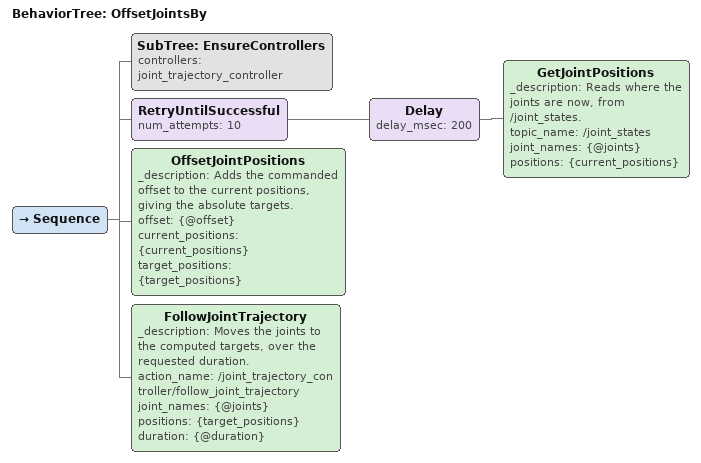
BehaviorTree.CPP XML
<?xml version="1.0" encoding="UTF-8"?>
<root BTCPP_format="4" main_tree_to_execute="OffsetJointsBy">

  <BehaviorTree ID="OffsetJointsBy" _description="Moves one or more joints by an offset from where they are when the objective starts.">
    <Sequence>

      <!-- The motion is sent to the trajectory controller, so make sure that
           this is the controller driving the robot, and no other. -->
      <SubTree ID="EnsureControllers" controllers="joint_trajectory_controller"/>

      <!-- Where are we now? /joint_states is published at 30 Hz, so the very
           first tick usually finds no message yet: retry a few times. -->
      <RetryUntilSuccessful num_attempts="10">
        <Delay delay_msec="200">
          <GetJointPositions _description="Reads where the joints are now, from /joint_states."
                             topic_name="/joint_states"
                             joint_names="{@joints}"
                             positions="{current_positions}"/>
        </Delay>
      </RetryUntilSuccessful>

      <!-- Turn the commanded offset into absolute joint targets. -->
      <OffsetJointPositions _description="Adds the commanded offset to the current positions, giving the absolute targets."
                            offset="{@offset}"
                            current_positions="{current_positions}"
                            target_positions="{target_positions}"/>

      <!-- Hand the targets over to the trajectory controller. -->
      <FollowJointTrajectory _description="Moves the joints to the computed targets, over the requested duration."
                             action_name="/joint_trajectory_controller/follow_joint_trajectory"
                             joint_names="{@joints}"
                             positions="{target_positions}"
                             duration="{@duration}"/>

    </Sequence>
  </BehaviorTree>

</root>
